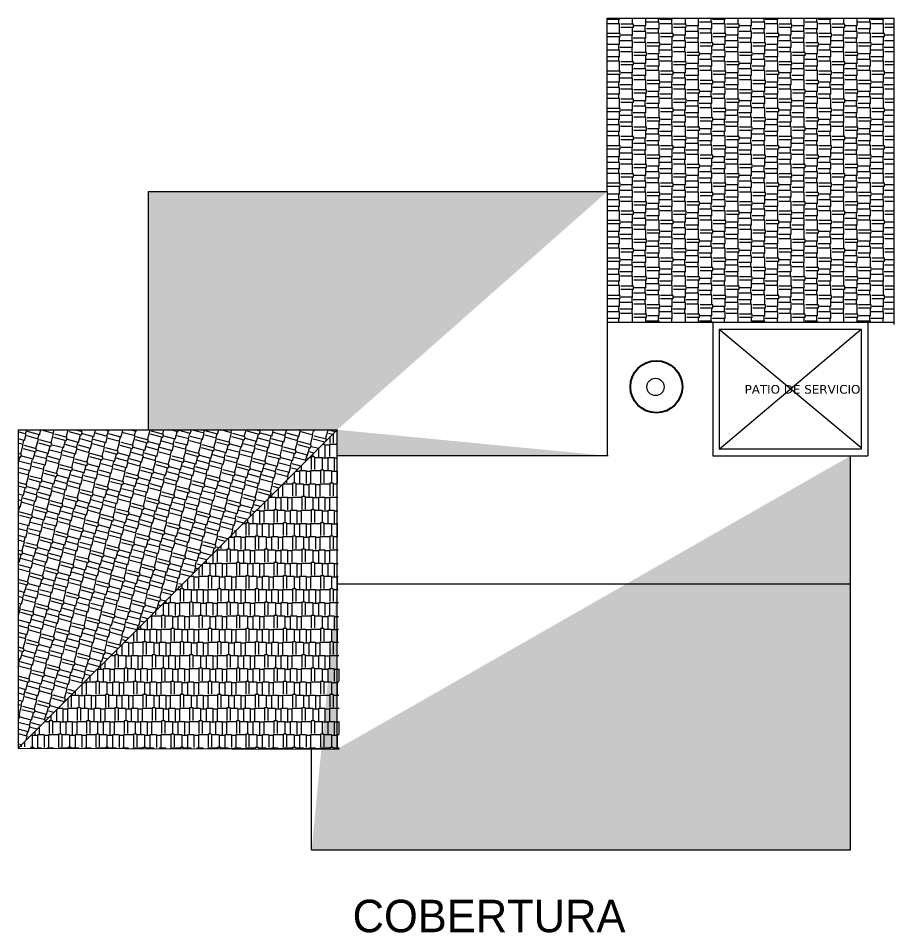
# Model space of a CAD drawing. Header units: millimetres. Extents: x 835 to 2001, y 912 to 1998.
# Drawn here: x 894.74 to 914.94, y 924.77 to 945.88 of the extents above; entities that cross this region are included whole.
import ezdxf

# ---------------------------------------------------------------- set-up
doc = ezdxf.new("R2010")
doc.units = ezdxf.units.MM
doc.layers.get('0').update_dxf_attribs({"lineweight": 50})
for name, color, linetype in [('CLOSETS', 32, 'Continuous'), ('muros sin carga', 181, 'Continuous'), ('TEXT', 1, 'Continuous')]:
    doc.layers.add(name, color=color, linetype=linetype)

# ---------------------------------------------------------------- blocks, each defined once
blk = doc.blocks.new('tejas')
at = {"layer": 'CLOSETS', "lineweight": 15}
h = blk.add_hatch(dxfattribs=at)
h.set_pattern_fill('AR-RSHKE', color=256, scale=0.001, angle=90, style=0)
edge = h.paths.add_edge_path()
edge.add_line((1077.51, 1008.861), (1070.9, 1008.861))
edge.add_line((1070.9, 1011.886), (1070.9, 1005.786))
edge.add_line((1070.9, 1011.886), (1070.9, 1015.886))
edge.add_line((1070.9, 1015.886), (1077.51, 1015.886))
edge.add_line((1077.51, 1015.886), (1077.51, 1008.82))
h = blk.add_hatch(dxfattribs=at)
h.set_pattern_fill('AR-RSHKE', color=256, scale=0.001, angle=180, style=0)
edge = h.paths.add_edge_path()
edge.add_line((1060.31, 1011.886), (1070.91, 1011.886))
edge.add_line((1060.31, 1011.886), (1060.31, 1006.386))
edge.add_line((1057.31, 1006.386), (1064.67, 1006.386))
edge.add_line((1070.92, 1005.782), (1064.67, 1005.786))
edge.add_line((1064.67, 1005.786), (1064.67, 1006.386))
edge.add_line((1070.9, 1011.886), (1070.9, 1005.786))
h = blk.add_hatch(dxfattribs=at)
h.set_pattern_fill('AR-RSHKE', color=256, scale=0.001, angle=180, style=0)
edge = h.paths.add_edge_path()
edge.add_line((1064.67, 1005.786), (1064.67, 1006.386))
edge.add_line((1064.67, 999.014), (1064.67, 1002.824))
edge.add_line((1064.67, 1002.824), (1064.67, 1005.786))
edge.add_line((1057.31, 999.036), (1064.718, 999.014))
edge.add_line((1064.67, 1006.386), (1057.31, 999.037))
h = blk.add_hatch(dxfattribs=at)
h.set_pattern_fill('AR-RSHKE', color=256, scale=0.001, angle=75, style=0)
edge = h.paths.add_edge_path()
edge.add_line((1057.31, 1006.386), (1064.67, 1006.386))
edge.add_line((1057.31, 1006.386), (1057.31, 999.036))
edge.add_line((1064.67, 1006.386), (1057.31, 999.037))
h = blk.add_hatch(dxfattribs=at)
h.set_pattern_fill('AR-RSHKE', color=256, scale=0.001, angle=90, style=0)
edge = h.paths.add_edge_path()
edge.add_line((1076.515, 1002.824), (1064.67, 1002.824))
edge.add_line((1064.08, 996.686), (1064.08, 999.036))
edge.add_line((1064.08, 996.686), (1076.511, 996.686))
edge.add_line((1076.511, 996.686), (1076.517, 1005.786))
edge.add_line((1064.67, 999.014), (1064.67, 1002.824))
blk.add_circle((1072.034, 1007.379), 0.6)
for p, q in [((1070.9, 1011.886), (1070.9, 1015.886)), ((1070.9, 1015.886), (1077.51, 1015.886)), ((1077.51, 1015.886), (1077.51, 1008.82)), ((1060.31, 1011.886), (1070.91, 1011.886)), ((1060.31, 1011.886), (1060.31, 1006.386)), ((1070.9, 1011.886), (1070.9, 1005.786)), ((1077.51, 1008.861), (1070.9, 1008.861)), ((1073.335, 1008.861), (1073.335, 1005.785)), ((1076.91, 1008.861), (1076.91, 1005.786)), ((1073.48, 1008.711), (1076.76, 1008.711)), ((1073.48, 1008.711), (1073.485, 1005.936)), ((1073.485, 1005.936), (1076.76, 1008.711)), ((1073.485, 1008.711), (1076.76, 1005.978)), ((1076.76, 1008.711), (1076.76, 1005.936)), ((1064.67, 1006.386), (1057.31, 999.037)), ((1057.31, 1006.386), (1057.31, 999.036)), ((1057.31, 1006.386), (1064.67, 1006.386)), ((1064.67, 1005.786), (1064.67, 1006.386)), ((1070.92, 1005.782), (1064.67, 1005.786)), ((1064.67, 1002.824), (1064.67, 1005.786)), ((1070.92, 1005.786), (1070.91, 1005.786)), ((1073.335, 1005.785), (1076.91, 1005.786)), ((1075.41, 1005.936), (1073.485, 1005.936)), ((1076.76, 1005.936), (1075.271, 1005.936)), ((1076.511, 996.686), (1076.517, 1005.786)), ((1075.917, 1005.779), (1075.917, 1005.779)), ((1075.921, 1005.779), (1075.917, 1005.779)), ((1076.515, 1002.824), (1064.67, 1002.824)), ((1064.67, 999.014), (1064.67, 1002.824)), ((1057.31, 999.036), (1064.718, 999.014)), ((1064.08, 996.686), (1064.08, 999.036)), ((1064.08, 996.686), (1076.511, 996.686))]:
    blk.add_line(p, q, dxfattribs=at)
blk.add_circle((1072.014, 1007.375), 0.2, dxfattribs=at)
at = {"layer": 'CLOSETS', "lineweight": 15, "insert": (1074.07, 1007.42), "char_height": 0.2, "width": 43.63333, "attachment_point": 1}
blk.add_mtext('{\\fVerdana|b0|i0|c0|p34;PATIO DE SERVICIO}', dxfattribs=at)

msp = doc.modelspace()

# ---------------------------------------------------------------- block references
at = {"layer": 'muros sin carga', "lineweight": 5}
msp.add_blockref('tejas', (-162.572, -70.004), dxfattribs=at)

# ---------------------------------------------------------------- texts
at = {"layer": 'TEXT', "color": 0, "linetype": 'ByBlock', "lineweight": 5}
msp.add_text('COBERTURA', height=0.75, dxfattribs=at).set_placement((902.453, 924.781))

doc.saveas('drawing.dxf')
